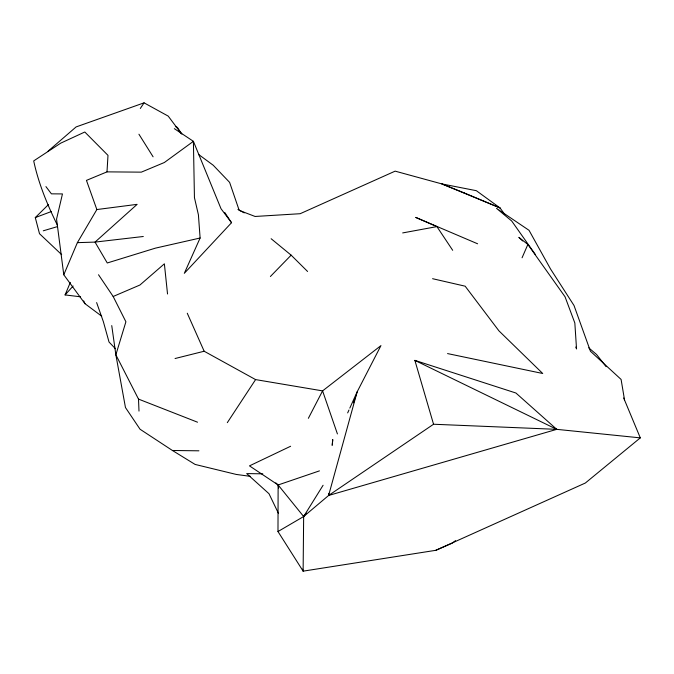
<?xml version="1.0" encoding="UTF-8"?>
<svg xmlns="http://www.w3.org/2000/svg" width="674" height="674" viewBox="0 0 674 674"><rect width="100%" height="100%" fill="white"/><g stroke="black" fill="none" stroke-linecap="round" stroke-linejoin="round"><path stroke-width="1.01" d="M455.548 540.641L452.229 543.151L435.808 550.313L303.123 571.156L277.983 531.542L278.126 484.968L275.818 482.887M277.983 531.542L303.654 516.528L328.617 495.466L328.727 493.376M101.715 316.199L84.991 303.696L63.777 274.756L77.384 242.648L96.854 209.547L86.449 180.388L106.998 171.87L107.992 155.365L84.806 132.011L60.744 143.141L33.7 160.901C38.477 183.362 47.315 204.719 57.433 225.251M332.316 444.697L332.754 439.549L332.13 445.573M623.677 397.963L640.3 437.873L556.749 429.346L328.617 495.466L357.144 391.847L380.945 345.61L322.585 390.886L308.363 418.31M353.513 402.808L357.144 391.847L349.823 408.115M80.501 296.796L65.083 294.926L70.34 282.406M522.064 257.788L527.868 244.451L518.854 237.349L522.687 240.947M174.339 128.65L193.404 141.329L194.441 197.642L198.409 214.795L200.111 238.015L184.314 273.315L231.527 222.715L224.703 212.411M347.666 412.901L348.955 410.028M323.09 485.263L303.654 516.528L303.123 571.156L302.592 569.134M227.307 422.665L255.589 379.597L322.585 390.886L337.421 433.93M140.318 108.463L144.067 102.844L168.205 116.105L181.289 133.553M306.257 513.217L303.654 516.528L278.126 484.968L249.473 465.869L290.62 446.255M65.083 294.926L73.112 286.037M270.392 276.5L291.143 255.16L307.58 271.47M61.663 254.646L39.505 233.718L35.284 217.584L48.528 204.525M48.073 151.17L76.111 126.923L144.067 102.844M640.3 437.873L585.344 483.022L435.808 550.313M328.617 495.466L433.551 424.241L556.749 429.346L515.922 393.018L414.864 360.363L433.551 424.241M98.522 274.748L113.165 296.484L139.931 285.018L164.372 263.82L167.531 293.999M35.284 217.584L51.409 211.51M319.451 470.873L278.126 484.968L278.648 488.027M43.279 230.803L57.214 226.683M175.055 358.526L204.163 351.238L255.589 379.597M200.111 238.015L155.391 248.15L107.267 262.978L95.026 242.101L77.384 242.648M402.673 232.926L436.921 226.607L452.684 250.298M96.854 209.547L137.151 204.348L95.026 242.101L143.292 236.498M106.998 171.87L141.329 172.148L164.338 162.518L193.404 141.329L221.013 208.721L231.527 222.715M111.741 325.593L115.861 354.802L125.465 407.543L140.057 429.237L172.426 450.485L198.923 450.813M262.776 473.83L246.676 473.586L268.993 493.713L278.564 513.58M250.593 476.383L236.22 474.429L195.115 464.437L172.426 450.485M447.553 353.58L542.713 373.489L498.945 330.858L465.161 286.189L432.582 278.699M175.375 126.586L177.338 127.327L181.837 134.118M113.165 296.484L125.903 321.784L115.861 354.802L138.507 399.101L197.524 422.202M477.605 243.786L415.715 217.407L436.921 226.607M414.864 360.363L556.749 429.346M237.939 209.387L244.258 212.891M198.662 154.506L213.237 165.256L229.615 182.368L239.186 210.364L255.084 216.464L300.174 213.709L395.132 171.145L441.891 183.926L476.341 190.691L500.024 207.921L504.834 214.568M271.133 238.722L291.143 255.16M588.705 347.818L596.532 354.457L606.111 366.673M115.481 348.761L109.028 342.03L103.383 321.734L96.626 302.592M527.868 244.451L565.048 296.787L574.838 323.006L576.54 348.964L575.756 347.034M45.925 186.597L51.409 193.842L62.463 193.927L56.557 219.126L63.777 274.756M535.417 254.57L511.718 221.013L496.511 208.359L529.031 230.314L550.565 269.044L574.021 305.516L590.449 351.247L621.091 379.428L624.52 399.842M138.928 134.219L153.091 156.806M83.669 300.89L84.991 303.696M187.262 313.225L204.163 351.238M138.507 399.101L138.996 411.098M464.116 192.882L441.891 183.926L500.024 207.921L464.116 192.882"/></g></svg>
